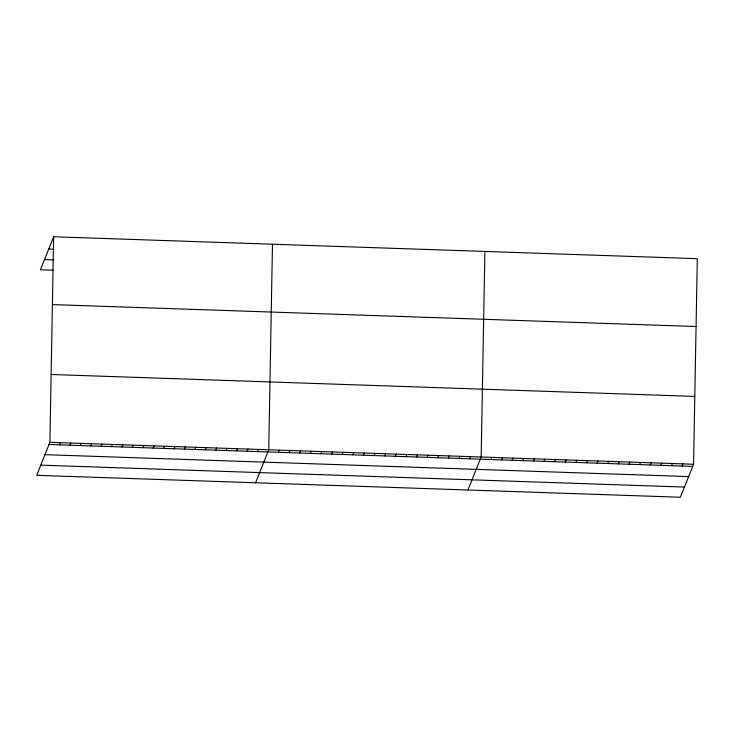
<?xml version="1.0" encoding="UTF-8"?>
<svg xmlns="http://www.w3.org/2000/svg" width="734" height="734" viewBox="0 0 734 734"><rect width="100%" height="100%" fill="white"/><g stroke="black" fill="none" stroke-linecap="round" stroke-linejoin="round"><path stroke-width="1.1" d="M49.894 442.327L53.628 236.761L697.3 258.68L693.566 464.246L680.372 497.239L36.7 475.32L49.894 442.327L693.566 464.246M272.479 244.22L268.745 449.777L255.551 482.77M484.89 251.45L481.155 457.007L467.962 490M53.628 236.761L40.434 269.754L52.94 270.185M59.454 444.85L60.316 442.685M69.868 445.199L70.739 443.033M80.29 445.556L81.162 443.391M90.713 445.914L91.585 443.749M101.136 446.263L101.998 444.098M111.559 446.621L112.421 444.455M121.982 446.978L122.844 444.813M132.395 447.327L133.267 445.162M142.818 447.685L143.69 445.52M153.241 448.043L154.112 445.877M163.664 448.391L164.526 446.226M174.086 448.749L174.949 446.584M184.509 449.107L185.372 446.942M194.923 449.456L195.794 447.29M205.346 449.814L206.217 447.648M215.768 450.171L216.64 448.006M226.191 450.52L227.054 448.355M236.614 450.878L237.477 448.713M247.037 451.236L247.899 449.07M257.451 451.594L258.322 449.419M278.498 452.309L279.36 450.135M289.113 452.667L289.985 450.502M299.738 453.025L300.601 450.859M310.363 453.392L311.225 451.226M320.978 453.75L321.85 451.584M331.603 454.117L332.465 451.951M342.218 454.474L343.09 452.309M352.843 454.841L353.705 452.667M363.458 455.199L364.33 453.034M374.083 455.557L374.946 453.392M384.699 455.924L385.57 453.759M395.323 456.282L396.186 454.117M405.939 456.649L406.81 454.474M416.563 457.007L417.426 454.841M427.188 457.365L428.05 455.199M437.803 457.732L438.675 455.566M448.428 458.089L449.291 455.924M459.044 458.456L459.915 456.291M469.668 458.814L470.531 456.649M490.908 459.539L491.771 457.374M501.524 459.897L502.395 457.732M512.149 460.264L513.011 458.099M522.773 460.622L523.636 458.456M533.389 460.989L534.26 458.814M544.013 461.347L544.876 459.181M554.629 461.704L555.5 459.539M565.253 462.071L566.116 459.906M575.869 462.429L576.74 460.264M586.494 462.796L587.356 460.631M597.109 463.154L597.981 460.989M607.734 463.521L608.596 461.347M618.349 463.879L619.221 461.714M628.974 464.237L629.836 462.071M639.598 464.604L640.461 462.438M650.214 464.961L651.086 462.796M660.839 465.328L661.701 463.154M671.454 465.686L672.326 463.521M682.079 466.044L682.941 463.879M48.701 249.101L53.903 249.285M44.508 259.588L53.885 259.9M52.398 304.601L696.071 326.52M51.132 374.487L694.795 396.406M49.031 444.492L692.694 466.411M44.957 454.667L688.63 476.586M40.765 465.145L684.437 487.064"/></g></svg>
